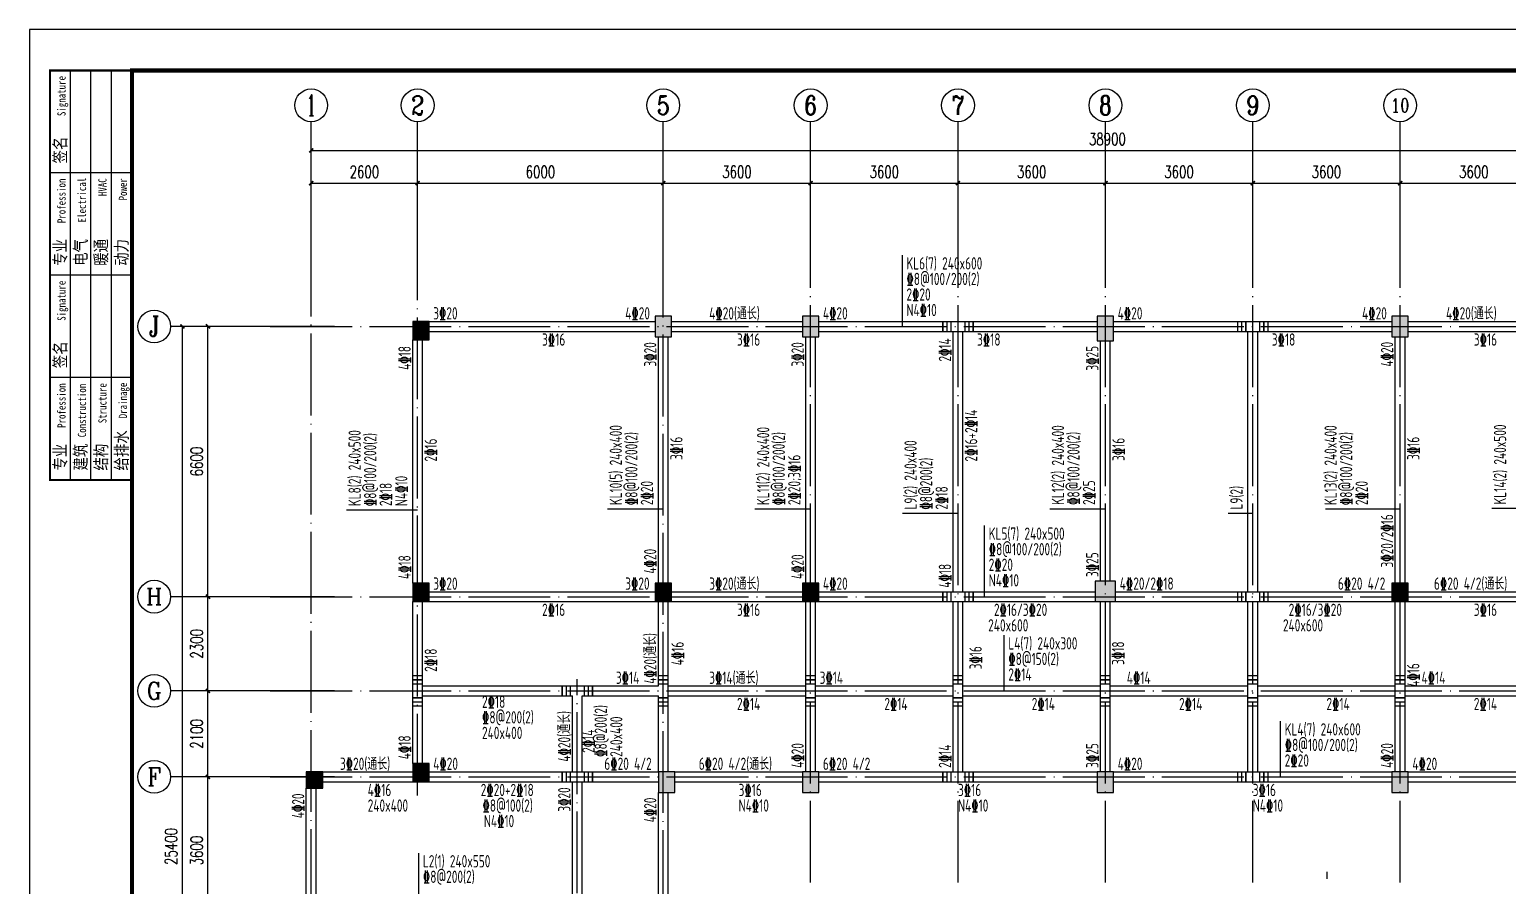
# Model space of a CAD drawing. Extents: x 1051052 to 1482120, y -981644 to -673261.
# Drawn here: x 1096817 to 1132918, y -960545 to -939644 of the extents above; entities that cross this region are included whole.
import ezdxf
from ezdxf.enums import TextEntityAlignment as Align

# ---------------------------------------------------------------- set-up
doc = ezdxf.new("R2010")
doc.units = 0
doc.header["$LTSCALE"] = 1000
doc.header["$MEASUREMENT"] = 0
doc.linetypes.add('2', pattern=[5.4, 3, -1, 0.4, -1])
doc.linetypes.add('DOTE', pattern=[2.42, 2, -0.2, 0.02, -0.2])
for name, color, linetype in [('AXIS', 3, 'Continuous'), ('AXIS_TEXT', 7, 'Continuous'), ('DOTE', 1, 'DOTE'), ('TK', 142, 'Continuous'), ('填充', 8, 'Continuous')]:
    doc.layers.add(name, color=color, linetype=linetype)
for name, color, linetype, lineweight in [('BEAM', 4, 'Continuous', 25), ('BEAM-JZ-H', 2, 'Continuous', 25), ('BEAM-JZ-NUM-H', 6, 'Continuous', 25), ('BEAM-JZ-NUM-V', 6, 'Continuous', 25), ('BEAM-JZ-V', 2, 'Continuous', 25), ('BEAM-REINGJ', 1, 'Continuous', 50), ('BEAM-YW-H', 7, 'Continuous', 25), ('BEAM-YW-V', 7, 'Continuous', 25), ('COLU', 2, 'Continuous', 30)]:
    doc.layers.add(name, color=color, linetype=linetype, lineweight=lineweight)
doc.layers.add('COLU-HATCH', color=7, linetype='Continuous', lineweight=25, true_color=0x5b5b5b)
doc.styles.add('_TCH_AXIS', font='COMPLEX', dxfattribs={"bigfont": 'GBCBIG'})
doc.styles.add('_TCH_DIM_T3', font='SIMPLEX', dxfattribs={"width": 0.705882, "bigfont": 'GBCBIG'})
doc.styles.add('COMPLEX', font='COMPLEX')
doc.styles.add('HYZT1', font='', dxfattribs={"width": 0.8})
doc.styles.add('TSSD_Dimension', font='Tssdeng.shx', dxfattribs={"width": 0.7, "bigfont": 'Hztxt.shx'})
doc.styles.get('HYZT1').set_extended_font_data('SimSun')
doc.dimstyles.new('_TCH_ARCH&&100', dxfattribs={"dimtxt": 297.5, "dimasz": 100, "dimexe": 250, "dimexo": 300, "dimgap": 126.25, "dimtad": 1, "dimdec": 0, "dimzin": 0, "dimdsep": 46, "dimtxsty": '_TCH_DIM_T3', "dimblk": 'ARCHTICK', "dimcen": 0.09, "dimclrt": 7, "dimazin": 2, "dimtfac": 1, "dimtdec": 0, "dimtix": 1, "dimtmove": 2, "dimatfit": 3, "dimfxl": 0, "dimtolj": 1, "dimtzin": 0, "dimarcsym": 0})

# ---------------------------------------------------------------- blocks, each defined once
blk = doc.blocks.new('_ArchTick')
at = {"color": 0, "linetype": 'ByBlock', "const_width": 0.4}
blk.add_lwpolyline([(-0.5, -0.5), (0.5, 0.5)], dxfattribs=at)
blk = doc.blocks.new('*D135')
at = {"layer": 'AXIS', "color": 0, "lineweight": -2, "transparency": 16777216}
for p, q in [((1102675, -957894), (1100925, -957894)), ((1101175, -961494), (1101175, -957894)), ((1102675, -961494), (1100925, -961494))]:
    blk.add_line(p, q, dxfattribs=at)
at = {"layer": 'Defpoints', "color": 0, "transparency": 16777216}
for p in [(1101175, -957894), (1103675, -957894), (1103675, -961494)]:
    blk.add_point(p, dxfattribs=at)
at = {"layer": 'AXIS', "color": 0, "lineweight": -2, "transparency": 16777216, "xscale": 100, "yscale": 100, "zscale": 100}
for p, rotation in [((1101175, -957894), 90), ((1101175, -961494), 270)]:
    blk.add_blockref('_ArchTick', p, dxfattribs=dict(at, rotation=rotation))
at = {"layer": 'AXIS', "color": 7, "transparency": 16777216, "insert": (1100900, -959694), "char_height": 297.5, "attachment_point": 5, "rotation": 90, "style": '_TCH_DIM_T3'}
blk.add_mtext('\\A1;3600', dxfattribs=at)
blk = doc.blocks.new('*D136')
at = {"layer": 'AXIS', "color": 0, "lineweight": -2, "transparency": 16777216}
for p, q in [((1102675, -955794), (1100925, -955794)), ((1101175, -957894), (1101175, -955794)), ((1102675, -957894), (1100925, -957894))]:
    blk.add_line(p, q, dxfattribs=at)
at = {"layer": 'Defpoints', "color": 0, "transparency": 16777216}
for p in [(1101175, -955794), (1103675, -955794), (1103675, -957894)]:
    blk.add_point(p, dxfattribs=at)
at = {"layer": 'AXIS', "color": 0, "lineweight": -2, "transparency": 16777216, "xscale": 100, "yscale": 100, "zscale": 100}
for p, rotation in [((1101175, -955794), 90), ((1101175, -957894), 270)]:
    blk.add_blockref('_ArchTick', p, dxfattribs=dict(at, rotation=rotation))
at = {"layer": 'AXIS', "color": 7, "transparency": 16777216, "insert": (1100900, -956844), "char_height": 297.5, "attachment_point": 5, "rotation": 90, "style": '_TCH_DIM_T3'}
blk.add_mtext('\\A1;2100', dxfattribs=at)
blk = doc.blocks.new('*D137')
at = {"layer": 'AXIS', "color": 0, "lineweight": -2, "transparency": 16777216}
for p, q in [((1102675, -953494), (1100925, -953494)), ((1101175, -955794), (1101175, -953494)), ((1102675, -955794), (1100925, -955794))]:
    blk.add_line(p, q, dxfattribs=at)
at = {"layer": 'Defpoints', "color": 0, "transparency": 16777216}
for p in [(1101175, -953494), (1103675, -953494), (1103675, -955794)]:
    blk.add_point(p, dxfattribs=at)
at = {"layer": 'AXIS', "color": 0, "lineweight": -2, "transparency": 16777216, "xscale": 100, "yscale": 100, "zscale": 100}
for p, rotation in [((1101175, -953494), 90), ((1101175, -955794), 270)]:
    blk.add_blockref('_ArchTick', p, dxfattribs=dict(at, rotation=rotation))
at = {"layer": 'AXIS', "color": 7, "transparency": 16777216, "insert": (1100900, -954644), "char_height": 297.5, "attachment_point": 5, "rotation": 90, "style": '_TCH_DIM_T3'}
blk.add_mtext('\\A1;2300', dxfattribs=at)
blk = doc.blocks.new('*D138')
at = {"layer": 'AXIS', "color": 0, "lineweight": -2, "transparency": 16777216}
for p, q in [((1102050, -946894), (1100300, -946894)), ((1100550, -972294), (1100550, -946894)), ((1102050, -972294), (1100300, -972294))]:
    blk.add_line(p, q, dxfattribs=at)
at = {"layer": 'Defpoints', "color": 0, "transparency": 16777216}
for p in [(1100550, -946894), (1103697, -946894), (1103697, -972294)]:
    blk.add_point(p, dxfattribs=at)
at = {"layer": 'AXIS', "color": 0, "lineweight": -2, "transparency": 16777216, "xscale": 100, "yscale": 100, "zscale": 100}
for p, rotation in [((1100550, -946894), 90), ((1100550, -972294), 270)]:
    blk.add_blockref('_ArchTick', p, dxfattribs=dict(at, rotation=rotation))
at = {"layer": 'AXIS', "color": 7, "transparency": 16777216, "insert": (1100275, -959594), "char_height": 297.5, "attachment_point": 5, "rotation": 90, "style": '_TCH_DIM_T3'}
blk.add_mtext('\\A1;25400', dxfattribs=at)
blk = doc.blocks.new('*D139')
at = {"layer": 'AXIS', "color": 0, "lineweight": -2, "transparency": 16777216}
for p, q in [((1103697, -944894), (1103697, -943144)), ((1106297, -944894), (1106297, -943144)), ((1103697, -943394), (1106297, -943394))]:
    blk.add_line(p, q, dxfattribs=at)
at = {"layer": 'Defpoints', "color": 0, "transparency": 16777216}
for p in [(1106297, -943394), (1103697, -945894), (1106297, -945894)]:
    blk.add_point(p, dxfattribs=at)
at = {"layer": 'AXIS', "color": 0, "lineweight": -2, "transparency": 16777216, "xscale": 100, "yscale": 100, "zscale": 100, "rotation": 180}
blk.add_blockref('_ArchTick', (1103697, -943394), dxfattribs=at)
at = {"layer": 'AXIS', "color": 0, "lineweight": -2, "transparency": 16777216, "xscale": 100, "yscale": 100, "zscale": 100}
blk.add_blockref('_ArchTick', (1106297, -943394), dxfattribs=at)
at = {"layer": 'AXIS', "color": 7, "transparency": 16777216, "insert": (1104997, -943119), "char_height": 297.5, "attachment_point": 5, "style": '_TCH_DIM_T3'}
blk.add_mtext('\\A1;2600', dxfattribs=at)
blk = doc.blocks.new('*D140')
at = {"layer": 'AXIS', "color": 0, "lineweight": -2, "transparency": 16777216}
for p, q in [((1106297, -944894), (1106297, -943144)), ((1112297, -944894), (1112297, -943144)), ((1106297, -943394), (1112297, -943394))]:
    blk.add_line(p, q, dxfattribs=at)
at = {"layer": 'Defpoints', "color": 0, "transparency": 16777216}
for p in [(1112297, -943394), (1106297, -945894), (1112297, -945894)]:
    blk.add_point(p, dxfattribs=at)
at = {"layer": 'AXIS', "color": 0, "lineweight": -2, "transparency": 16777216, "xscale": 100, "yscale": 100, "zscale": 100, "rotation": 180}
blk.add_blockref('_ArchTick', (1106297, -943394), dxfattribs=at)
at = {"layer": 'AXIS', "color": 0, "lineweight": -2, "transparency": 16777216, "xscale": 100, "yscale": 100, "zscale": 100}
blk.add_blockref('_ArchTick', (1112297, -943394), dxfattribs=at)
at = {"layer": 'AXIS', "color": 7, "transparency": 16777216, "insert": (1109297, -943119), "char_height": 297.5, "attachment_point": 5, "style": '_TCH_DIM_T3'}
blk.add_mtext('\\A1;6000', dxfattribs=at)
blk = doc.blocks.new('*D141')
at = {"layer": 'AXIS', "color": 0, "lineweight": -2, "transparency": 16777216}
for p, q in [((1112297, -944894), (1112297, -943144)), ((1115897, -944894), (1115897, -943144)), ((1112297, -943394), (1115897, -943394))]:
    blk.add_line(p, q, dxfattribs=at)
at = {"layer": 'Defpoints', "color": 0, "transparency": 16777216}
for p in [(1115897, -943394), (1112297, -945894), (1115897, -945894)]:
    blk.add_point(p, dxfattribs=at)
at = {"layer": 'AXIS', "color": 0, "lineweight": -2, "transparency": 16777216, "xscale": 100, "yscale": 100, "zscale": 100, "rotation": 180}
blk.add_blockref('_ArchTick', (1112297, -943394), dxfattribs=at)
at = {"layer": 'AXIS', "color": 0, "lineweight": -2, "transparency": 16777216, "xscale": 100, "yscale": 100, "zscale": 100}
blk.add_blockref('_ArchTick', (1115897, -943394), dxfattribs=at)
at = {"layer": 'AXIS', "color": 7, "transparency": 16777216, "insert": (1114097, -943119), "char_height": 297.5, "attachment_point": 5, "style": '_TCH_DIM_T3'}
blk.add_mtext('\\A1;3600', dxfattribs=at)
blk = doc.blocks.new('*D142')
at = {"layer": 'AXIS', "color": 0, "lineweight": -2, "transparency": 16777216}
for p, q in [((1115897, -944894), (1115897, -943144)), ((1119497, -944894), (1119497, -943144)), ((1115897, -943394), (1119497, -943394))]:
    blk.add_line(p, q, dxfattribs=at)
at = {"layer": 'Defpoints', "color": 0, "transparency": 16777216}
for p in [(1119497, -943394), (1115897, -945894), (1119497, -945894)]:
    blk.add_point(p, dxfattribs=at)
at = {"layer": 'AXIS', "color": 0, "lineweight": -2, "transparency": 16777216, "xscale": 100, "yscale": 100, "zscale": 100, "rotation": 180}
blk.add_blockref('_ArchTick', (1115897, -943394), dxfattribs=at)
at = {"layer": 'AXIS', "color": 0, "lineweight": -2, "transparency": 16777216, "xscale": 100, "yscale": 100, "zscale": 100}
blk.add_blockref('_ArchTick', (1119497, -943394), dxfattribs=at)
at = {"layer": 'AXIS', "color": 7, "transparency": 16777216, "insert": (1117697, -943119), "char_height": 297.5, "attachment_point": 5, "style": '_TCH_DIM_T3'}
blk.add_mtext('\\A1;3600', dxfattribs=at)
blk = doc.blocks.new('*D143')
at = {"layer": 'AXIS', "color": 0, "lineweight": -2, "transparency": 16777216}
for p, q in [((1119497, -944894), (1119497, -943144)), ((1123097, -944894), (1123097, -943144)), ((1119497, -943394), (1123097, -943394))]:
    blk.add_line(p, q, dxfattribs=at)
at = {"layer": 'Defpoints', "color": 0, "transparency": 16777216}
for p in [(1123097, -943394), (1119497, -945894), (1123097, -945894)]:
    blk.add_point(p, dxfattribs=at)
at = {"layer": 'AXIS', "color": 0, "lineweight": -2, "transparency": 16777216, "xscale": 100, "yscale": 100, "zscale": 100, "rotation": 180}
blk.add_blockref('_ArchTick', (1119497, -943394), dxfattribs=at)
at = {"layer": 'AXIS', "color": 0, "lineweight": -2, "transparency": 16777216, "xscale": 100, "yscale": 100, "zscale": 100}
blk.add_blockref('_ArchTick', (1123097, -943394), dxfattribs=at)
at = {"layer": 'AXIS', "color": 7, "transparency": 16777216, "insert": (1121297, -943119), "char_height": 297.5, "attachment_point": 5, "style": '_TCH_DIM_T3'}
blk.add_mtext('\\A1;3600', dxfattribs=at)
blk = doc.blocks.new('*D144')
at = {"layer": 'AXIS', "color": 0, "lineweight": -2, "transparency": 16777216}
for p, q in [((1123097, -944894), (1123097, -943144)), ((1126697, -944894), (1126697, -943144)), ((1123097, -943394), (1126697, -943394))]:
    blk.add_line(p, q, dxfattribs=at)
at = {"layer": 'Defpoints', "color": 0, "transparency": 16777216}
for p in [(1126697, -943394), (1123097, -945894), (1126697, -945894)]:
    blk.add_point(p, dxfattribs=at)
at = {"layer": 'AXIS', "color": 0, "lineweight": -2, "transparency": 16777216, "xscale": 100, "yscale": 100, "zscale": 100, "rotation": 180}
blk.add_blockref('_ArchTick', (1123097, -943394), dxfattribs=at)
at = {"layer": 'AXIS', "color": 0, "lineweight": -2, "transparency": 16777216, "xscale": 100, "yscale": 100, "zscale": 100}
blk.add_blockref('_ArchTick', (1126697, -943394), dxfattribs=at)
at = {"layer": 'AXIS', "color": 7, "transparency": 16777216, "insert": (1124897, -943119), "char_height": 297.5, "attachment_point": 5, "style": '_TCH_DIM_T3'}
blk.add_mtext('\\A1;3600', dxfattribs=at)
blk = doc.blocks.new('*D145')
at = {"layer": 'AXIS', "color": 0, "lineweight": -2, "transparency": 16777216}
for p, q in [((1126697, -944894), (1126697, -943144)), ((1130297, -944894), (1130297, -943144)), ((1126697, -943394), (1130297, -943394))]:
    blk.add_line(p, q, dxfattribs=at)
at = {"layer": 'Defpoints', "color": 0, "transparency": 16777216}
for p in [(1130297, -943394), (1126697, -945894), (1130297, -945894)]:
    blk.add_point(p, dxfattribs=at)
at = {"layer": 'AXIS', "color": 0, "lineweight": -2, "transparency": 16777216, "xscale": 100, "yscale": 100, "zscale": 100, "rotation": 180}
blk.add_blockref('_ArchTick', (1126697, -943394), dxfattribs=at)
at = {"layer": 'AXIS', "color": 0, "lineweight": -2, "transparency": 16777216, "xscale": 100, "yscale": 100, "zscale": 100}
blk.add_blockref('_ArchTick', (1130297, -943394), dxfattribs=at)
at = {"layer": 'AXIS', "color": 7, "transparency": 16777216, "insert": (1128497, -943119), "char_height": 297.5, "attachment_point": 5, "style": '_TCH_DIM_T3'}
blk.add_mtext('\\A1;3600', dxfattribs=at)
blk = doc.blocks.new('*D146')
at = {"layer": 'AXIS', "color": 0, "lineweight": -2, "transparency": 16777216}
for p, q in [((1130297, -944894), (1130297, -943144)), ((1133897, -944894), (1133897, -943144)), ((1130297, -943394), (1133897, -943394))]:
    blk.add_line(p, q, dxfattribs=at)
at = {"layer": 'Defpoints', "color": 0, "transparency": 16777216}
for p in [(1133897, -943394), (1130297, -945894), (1133897, -945894)]:
    blk.add_point(p, dxfattribs=at)
at = {"layer": 'AXIS', "color": 0, "lineweight": -2, "transparency": 16777216, "xscale": 100, "yscale": 100, "zscale": 100, "rotation": 180}
blk.add_blockref('_ArchTick', (1130297, -943394), dxfattribs=at)
at = {"layer": 'AXIS', "color": 0, "lineweight": -2, "transparency": 16777216, "xscale": 100, "yscale": 100, "zscale": 100}
blk.add_blockref('_ArchTick', (1133897, -943394), dxfattribs=at)
at = {"layer": 'AXIS', "color": 7, "transparency": 16777216, "insert": (1132097, -943119), "char_height": 297.5, "attachment_point": 5, "style": '_TCH_DIM_T3'}
blk.add_mtext('\\A1;3600', dxfattribs=at)
blk = doc.blocks.new('*D149')
at = {"layer": 'AXIS', "color": 0, "lineweight": -2, "transparency": 16777216}
for p, q in [((1103697, -944094), (1103697, -942344)), ((1103697, -942594), (1142597, -942594)), ((1142597, -944094), (1142597, -942344))]:
    blk.add_line(p, q, dxfattribs=at)
at = {"layer": 'Defpoints', "color": 0, "transparency": 16777216}
for p in [(1142597, -942594), (1103697, -945894), (1142597, -945894)]:
    blk.add_point(p, dxfattribs=at)
at = {"layer": 'AXIS', "color": 0, "lineweight": -2, "transparency": 16777216, "xscale": 100, "yscale": 100, "zscale": 100, "rotation": 180}
blk.add_blockref('_ArchTick', (1103697, -942594), dxfattribs=at)
at = {"layer": 'AXIS', "color": 0, "lineweight": -2, "transparency": 16777216, "xscale": 100, "yscale": 100, "zscale": 100}
blk.add_blockref('_ArchTick', (1142597, -942594), dxfattribs=at)
at = {"layer": 'AXIS', "color": 7, "transparency": 16777216, "insert": (1123147, -942319), "char_height": 297.5, "attachment_point": 5, "style": '_TCH_DIM_T3'}
blk.add_mtext('\\A1;38900', dxfattribs=at)
blk = doc.blocks.new('_AXISO')
blk.add_circle((0, 0), 0.5)
at = {"layer": 'AXIS_TEXT', "style": 'COMPLEX', "width": 1.041667}
blk.add_attdef('A', text='', height=0.56, dxfattribs=at).set_placement((-0.25, -0.28), (0.25, -0.28), align=Align.FIT)
blk = doc.blocks.new('*D160')
at = {"layer": 'AXIS', "color": 0, "lineweight": -2, "transparency": 16777216}
for p, q in [((1102231, -946894), (1100925, -946894)), ((1101175, -953494), (1101175, -946894)), ((1102675, -953494), (1100925, -953494))]:
    blk.add_line(p, q, dxfattribs=at)
at = {"layer": 'Defpoints', "color": 0, "transparency": 16777216}
for p in [(1101175, -946894), (1102531, -946894), (1103675, -953494)]:
    blk.add_point(p, dxfattribs=at)
at = {"layer": 'AXIS', "color": 0, "lineweight": -2, "transparency": 16777216, "xscale": 100, "yscale": 100, "zscale": 100}
for p, rotation in [((1101175, -946894), 90), ((1101175, -953494), 270)]:
    blk.add_blockref('_ArchTick', p, dxfattribs=dict(at, rotation=rotation))
at = {"layer": 'AXIS', "color": 7, "transparency": 16777216, "insert": (1100900, -950194), "char_height": 297.5, "attachment_point": 5, "rotation": 90, "style": '_TCH_DIM_T3'}
blk.add_mtext('\\A1;6600', dxfattribs=at)
blk = doc.blocks.new('A$C71AA4010')
at = {"layer": 'TK'}
for p, q in [((500, -11000), (500, -1000)), ((2500, -1000), (500, -1000)), ((1000, -11000), (1000, -1000)), ((1500, -11000), (1500, -1000)), ((2000, -11000), (2000, -1000)), ((2500, -3500), (500, -3500)), ((2500, -3500), (500, -3500)), ((2500, -6000), (500, -6000)), ((2500, -8500), (500, -8500)), ((2500, -11000), (500, -11000))]:
    blk.add_line(p, q, dxfattribs=at)
at = {"layer": 'TK', "const_width": 50}
blk.add_lwpolyline([(500, -1000), (2500, -1000), (2500, -11000), (500, -11000)], close=True, dxfattribs=at)
blk.add_lwpolyline([(2500, -4000), (2500, -11000)], dxfattribs=at)
at = {"layer": 'TK', "style": 'HYZT1', "width": 0.8}
for s, height, p in [('Signature', 200, (880, -2113)), ('签名', 300, (895, -3270)), ('Profession', 200, (880, -4728)), ('Electrical', 200, (1380, -4708)), ('HVAC', 200, (1880, -4067)), ('Power', 200, (2380, -4173)), ('专业', 300, (895, -5770)), ('电气', 300, (1395, -5770)), ('暖通', 300, (1895, -5770)), ('动力', 300, (2395, -5770)), ('Signature', 200, (880, -7113)), ('签名', 300, (895, -8270)), ('Profession', 200, (880, -9728)), ('Construction', 200, (1380, -9956)), ('Structure', 200, (1880, -9614)), ('Drainage', 200, (2380, -9494)), ('给排水', 300, (2395, -10770)), ('专业', 300, (895, -10770)), ('建筑', 300, (1395, -10770)), ('结构', 300, (1895, -10770))]:
    blk.add_text(s, height=height, rotation=90, dxfattribs=at).set_placement(p)
blk = doc.blocks.new('A2K')
at = {"layer": 'TK'}
blk.add_lwpolyline([(0, 0), (59400, 0), (59400, 42000), (0, 42000)], close=True, dxfattribs=at)
at = {"layer": 'TK', "const_width": 100}
blk.add_lwpolyline([(2500, 1000), (58400, 1000), (58400, 41000), (2500, 41000)], close=True, dxfattribs=at)
blk.add_blockref('A$C71AA4010', (0, 42000))

msp = doc.modelspace()

# ---------------------------------------------------------------- hatches: boundary and pattern name
at = {"layer": 'COLU-HATCH', "transparency": 33554687}
for points in [[(1106577.376, -947223.811), (1106577.376, -946773.811), (1106177.376, -946773.811), (1106177.376, -947223.811)], [(1112497.376, -947143.811), (1112497.376, -946643.811), (1112097.376, -946643.811), (1112097.376, -947143.811)], [(1116097.376, -947143.811), (1116097.376, -946643.811), (1115697.376, -946643.811), (1115697.376, -947143.811)], [(1123297.376, -947243.811), (1123297.376, -946643.811), (1122897.376, -946643.811), (1122897.376, -947243.811)], [(1130497.376, -947143.811), (1130497.376, -946643.811), (1130097.376, -946643.811), (1130097.376, -947143.811)], [(1106577.376, -953613.811), (1106577.376, -953163.811), (1106177.376, -953163.811), (1106177.376, -953613.811)], [(1112497.376, -953613.811), (1112497.376, -953163.811), (1112097.376, -953163.811), (1112097.376, -953613.811)], [(1116097.376, -953613.811), (1116097.376, -953163.811), (1115697.376, -953163.811), (1115697.376, -953613.811)], [(1123347.376, -953613.811), (1123347.376, -953113.811), (1122847.376, -953113.811), (1122847.376, -953613.811)], [(1130497.376, -953613.811), (1130497.376, -953163.811), (1130097.376, -953163.811), (1130097.376, -953613.811)], [(1103977.376, -958173.811), (1103977.376, -957773.811), (1103577.376, -957773.811), (1103577.376, -958173.811)], [(1106577.376, -958013.811), (1106577.376, -957563.811), (1106177.376, -957563.811), (1106177.376, -958013.811)], [(1112577.376, -958273.811), (1112577.376, -957773.811), (1112177.376, -957773.811), (1112177.376, -958273.811)], [(1116097.376, -958273.811), (1116097.376, -957773.811), (1115697.376, -957773.811), (1115697.376, -958273.811)], [(1123297.376, -958273.811), (1123297.376, -957773.811), (1122897.376, -957773.811), (1122897.376, -958273.811)], [(1130497.376, -958273.811), (1130497.376, -957773.811), (1130097.376, -957773.811), (1130097.376, -958273.811)]]:
    msp.add_hatch(color=256, dxfattribs=at).paths.add_polyline_path(points, flags=0)

# ---------------------------------------------------------------- linework, layer by layer
at = {"layer": 'AXIS'}
for p, q in [((1103697.376, -945893.811), (1103697.376, -941893.811)), ((1106297.376, -945893.811), (1106297.376, -941893.811)), ((1112297.376, -945893.811), (1112297.376, -941893.811)), ((1115897.376, -945893.811), (1115897.376, -941893.811)), ((1119497.376, -945893.811), (1119497.376, -941893.811)), ((1123097.376, -945893.811), (1123097.376, -941893.811)), ((1126697.376, -945893.811), (1126697.376, -941893.811)), ((1130297.376, -945893.811), (1130297.376, -941893.811)), ((1104262.822, -946893.811), (1100262.822, -946893.811)), ((1104262.822, -953493.811), (1100262.822, -953493.811)), ((1104262.822, -955793.811), (1100262.822, -955793.811)), ((1104262.822, -957893.811), (1100262.822, -957893.811))]:
    msp.add_line(p, q, dxfattribs=at)
at = {"layer": 'BEAM'}
for p, q in [((1106577.376, -946773.811), (1112097.376, -946773.811)), ((1112497.376, -946773.811), (1115697.376, -946773.811)), ((1116097.376, -946773.811), (1122897.376, -946773.811)), ((1123297.376, -946773.811), (1130097.376, -946773.811)), ((1130497.376, -946773.811), (1133697.376, -946773.811)), ((1106177.376, -953163.811), (1106177.376, -947223.811)), ((1106417.376, -953163.811), (1106417.376, -947223.811)), ((1106577.376, -947013.811), (1112097.376, -947013.811)), ((1112177.376, -953163.811), (1112177.376, -947143.811)), ((1112417.376, -953163.811), (1112417.376, -947143.811)), ((1112497.376, -947013.811), (1115697.376, -947013.811)), ((1115777.376, -953163.811), (1115777.376, -947143.811)), ((1116017.376, -953163.811), (1116017.376, -947143.811)), ((1116097.376, -947013.811), (1122897.376, -947013.811)), ((1119377.376, -953373.811), (1119377.376, -947013.811)), ((1119617.376, -953373.811), (1119617.376, -947013.811)), ((1122977.376, -953113.811), (1122977.376, -947243.811)), ((1123217.376, -953113.811), (1123217.376, -947243.811)), ((1123297.376, -947013.811), (1130097.376, -947013.811)), ((1126577.376, -953373.811), (1126577.376, -947013.811)), ((1126817.376, -953373.811), (1126817.376, -947013.811)), ((1130177.376, -953163.811), (1130177.376, -947143.811)), ((1130417.376, -953163.811), (1130417.376, -947143.811)), ((1130497.376, -947013.811), (1133697.376, -947013.811)), ((1106577.376, -953373.811), (1112097.376, -953373.811)), ((1112497.376, -953373.811), (1115697.376, -953373.811)), ((1116097.376, -953373.811), (1122847.376, -953373.811)), ((1123347.376, -953373.811), (1130097.376, -953373.811)), ((1130497.376, -953373.811), (1133697.376, -953373.811)), ((1106177.376, -957563.811), (1106177.376, -953613.811)), ((1106417.376, -957563.811), (1106417.376, -953613.811)), ((1106577.376, -953613.811), (1112097.376, -953613.811)), ((1112177.376, -955673.811), (1112177.376, -953613.811)), ((1112417.376, -955793.811), (1112417.376, -953613.811)), ((1112497.376, -953613.811), (1115697.376, -953613.811)), ((1115777.376, -957773.811), (1115777.376, -953613.811)), ((1116017.376, -957773.811), (1116017.376, -953613.811)), ((1116097.376, -953613.811), (1122847.376, -953613.811)), ((1119377.376, -957773.811), (1119377.376, -953613.811)), ((1119617.376, -957773.811), (1119617.376, -953613.811)), ((1122977.376, -957773.811), (1122977.376, -953613.811)), ((1123217.376, -957773.811), (1123217.376, -953613.811)), ((1123347.376, -953613.811), (1130097.376, -953613.811)), ((1126577.376, -957773.811), (1126577.376, -953613.811)), ((1126817.376, -957773.811), (1126817.376, -953613.811)), ((1130177.376, -957773.811), (1130177.376, -953613.811)), ((1130417.376, -957773.811), (1130417.376, -953613.811)), ((1130497.376, -953613.811), (1133697.376, -953613.811)), ((1106417.376, -955673.811), (1110197.376, -955673.811)), ((1106417.376, -955913.811), (1110077.376, -955913.811)), ((1110077.376, -957773.811), (1110077.376, -955913.811)), ((1110197.376, -955673.811), (1112177.376, -955673.811)), ((1110317.376, -955913.811), (1112177.376, -955913.811)), ((1110317.376, -957773.811), (1110317.376, -955913.811)), ((1112177.376, -957773.811), (1112177.376, -955913.811)), ((1112417.376, -955673.811), (1115777.376, -955673.811)), ((1112417.376, -957773.811), (1112417.376, -955673.811)), ((1112417.376, -955913.811), (1115777.376, -955913.811)), ((1116017.376, -955673.811), (1119377.376, -955673.811)), ((1116017.376, -955913.811), (1119377.376, -955913.811)), ((1119617.376, -955673.811), (1122977.376, -955673.811)), ((1119617.376, -955913.811), (1122977.376, -955913.811)), ((1123217.376, -955673.811), (1126577.376, -955673.811)), ((1123217.376, -955913.811), (1126577.376, -955913.811)), ((1126817.376, -955673.811), (1130177.376, -955673.811)), ((1126817.376, -955913.811), (1130177.376, -955913.811)), ((1130417.376, -955673.811), (1133777.376, -955673.811)), ((1130417.376, -955913.811), (1133777.376, -955913.811)), ((1103977.376, -957773.811), (1106177.376, -957773.811)), ((1106577.376, -957773.811), (1112177.376, -957773.811)), ((1112577.376, -957773.811), (1115697.376, -957773.811)), ((1116097.376, -957773.811), (1122897.376, -957773.811)), ((1123297.376, -957773.811), (1130097.376, -957773.811)), ((1130497.376, -957773.811), (1137377.376, -957773.811)), ((1103977.376, -958013.811), (1106177.376, -958013.811)), ((1106577.376, -958013.811), (1112177.376, -958013.811)), ((1110077.376, -961373.811), (1110077.376, -958013.811)), ((1110317.376, -961373.811), (1110317.376, -958013.811)), ((1112577.376, -958013.811), (1115697.376, -958013.811)), ((1116097.376, -958013.811), (1122897.376, -958013.811)), ((1123297.376, -958013.811), (1130097.376, -958013.811)), ((1130497.376, -958013.811), (1137377.376, -958013.811)), ((1103577.376, -964813.811), (1103577.376, -958173.811)), ((1103817.376, -964813.811), (1103817.376, -958173.811)), ((1112177.376, -964973.811), (1112177.376, -958273.811)), ((1112417.376, -964973.811), (1112417.376, -958273.811))]:
    msp.add_line(p, q, dxfattribs=at)
at = {"layer": 'BEAM-JZ-H'}
for p, q in [((1118137.376, -946893.811), (1118137.376, -945153.811)), ((1120147.376, -953493.811), (1120147.376, -951753.811)), ((1120625.376, -955793.811), (1120625.376, -954433.811)), ((1127377.376, -957893.811), (1127377.376, -956533.811)), ((1106325.376, -961493.811), (1106325.376, -959753.811))]:
    msp.add_line(p, q, dxfattribs=at)
at = {"layer": 'BEAM-JZ-V'}
for p, q in [((1106297.376, -951381.811), (1104557.376, -951381.811)), ((1112297.376, -951357.811), (1110937.376, -951357.811)), ((1115897.376, -951357.811), (1114537.376, -951357.811)), ((1119497.376, -951465.811), (1118137.376, -951465.811)), ((1123097.376, -951352.811), (1121737.376, -951352.811)), ((1126697.376, -951465.811), (1126097.376, -951465.811)), ((1130297.376, -951357.811), (1128473.453, -951357.811)), ((1133897.376, -951342.811), (1132537.376, -951342.811))]:
    msp.add_line(p, q, dxfattribs=at)
at = {"layer": 'BEAM-REINGJ', "const_width": 35}
for points in [[(1119127.376, -946773.811), (1119127.376, -947013.811)], [(1119227.376, -946773.811), (1119227.376, -947013.811)], [(1119327.376, -946773.811), (1119327.376, -947013.811)], [(1119667.376, -946773.811), (1119667.376, -947013.811)], [(1119767.376, -946773.811), (1119767.376, -947013.811)], [(1119867.376, -946773.811), (1119867.376, -947013.811)], [(1126327.376, -946773.811), (1126327.376, -947013.811)], [(1126427.376, -946773.811), (1126427.376, -947013.811)], [(1126527.376, -946773.811), (1126527.376, -947013.811)], [(1126867.376, -946773.811), (1126867.376, -947013.811)], [(1126967.376, -946773.811), (1126967.376, -947013.811)], [(1127067.376, -946773.811), (1127067.376, -947013.811)], [(1119127.376, -953373.811), (1119127.376, -953613.811)], [(1119227.376, -953373.811), (1119227.376, -953613.811)], [(1119327.376, -953373.811), (1119327.376, -953613.811)], [(1119667.376, -953373.811), (1119667.376, -953613.811)], [(1119767.376, -953373.811), (1119767.376, -953613.811)], [(1119867.376, -953373.811), (1119867.376, -953613.811)], [(1126327.376, -953373.811), (1126327.376, -953613.811)], [(1126427.376, -953373.811), (1126427.376, -953613.811)], [(1126527.376, -953373.811), (1126527.376, -953613.811)], [(1126867.376, -953373.811), (1126867.376, -953613.811)], [(1126967.376, -953373.811), (1126967.376, -953613.811)], [(1127067.376, -953373.811), (1127067.376, -953613.811)], [(1106177.376, -955423.811), (1106417.376, -955423.811)], [(1106177.376, -955523.811), (1106417.376, -955523.811)], [(1106177.376, -955623.811), (1106417.376, -955623.811)], [(1112177.376, -955423.811), (1112417.376, -955423.811)], [(1112177.376, -955523.811), (1112417.376, -955523.811)], [(1112177.376, -955623.811), (1112417.376, -955623.811)], [(1115777.376, -955423.811), (1116017.376, -955423.811)], [(1115777.376, -955523.811), (1116017.376, -955523.811)], [(1115777.376, -955623.811), (1116017.376, -955623.811)], [(1119377.376, -955423.811), (1119617.376, -955423.811)], [(1119377.376, -955523.811), (1119617.376, -955523.811)], [(1119377.376, -955623.811), (1119617.376, -955623.811)], [(1122977.376, -955423.811), (1123217.376, -955423.811)], [(1122977.376, -955523.811), (1123217.376, -955523.811)], [(1122977.376, -955623.811), (1123217.376, -955623.811)], [(1126577.376, -955423.811), (1126817.376, -955423.811)], [(1126577.376, -955523.811), (1126817.376, -955523.811)], [(1126577.376, -955623.811), (1126817.376, -955623.811)], [(1130177.376, -955423.811), (1130417.376, -955423.811)], [(1130177.376, -955523.811), (1130417.376, -955523.811)], [(1130177.376, -955623.811), (1130417.376, -955623.811)], [(1106177.376, -955963.811), (1106417.376, -955963.811)], [(1109827.376, -955673.811), (1109827.376, -955913.811)], [(1109927.376, -955673.811), (1109927.376, -955913.811)], [(1110027.376, -955673.811), (1110027.376, -955913.811)], [(1110367.376, -955673.811), (1110367.376, -955913.811)], [(1110467.376, -955673.811), (1110467.376, -955913.811)], [(1110567.376, -955673.811), (1110567.376, -955913.811)], [(1112177.376, -955963.811), (1112417.376, -955963.811)], [(1115777.376, -955963.811), (1116017.376, -955963.811)], [(1119377.376, -955963.811), (1119617.376, -955963.811)], [(1122977.376, -955963.811), (1123217.376, -955963.811)], [(1126577.376, -955963.811), (1126817.376, -955963.811)], [(1130177.376, -955963.811), (1130417.376, -955963.811)], [(1106177.376, -956063.811), (1106417.376, -956063.811)], [(1106177.376, -956163.811), (1106417.376, -956163.811)], [(1112177.376, -956063.811), (1112417.376, -956063.811)], [(1112177.376, -956163.811), (1112417.376, -956163.811)], [(1115777.376, -956063.811), (1116017.376, -956063.811)], [(1115777.376, -956163.811), (1116017.376, -956163.811)], [(1119377.376, -956063.811), (1119617.376, -956063.811)], [(1119377.376, -956163.811), (1119617.376, -956163.811)], [(1122977.376, -956063.811), (1123217.376, -956063.811)], [(1122977.376, -956163.811), (1123217.376, -956163.811)], [(1126577.376, -956063.811), (1126817.376, -956063.811)], [(1126577.376, -956163.811), (1126817.376, -956163.811)], [(1130177.376, -956063.811), (1130417.376, -956063.811)], [(1130177.376, -956163.811), (1130417.376, -956163.811)], [(1109827.376, -957773.811), (1109827.376, -958013.811)], [(1109927.376, -957773.811), (1109927.376, -958013.811)], [(1110027.376, -957773.811), (1110027.376, -958013.811)], [(1110367.376, -957773.811), (1110367.376, -958013.811)], [(1110467.376, -957773.811), (1110467.376, -958013.811)], [(1110567.376, -957773.811), (1110567.376, -958013.811)], [(1119127.376, -957773.811), (1119127.376, -958013.811)], [(1119227.376, -957773.811), (1119227.376, -958013.811)], [(1119327.376, -957773.811), (1119327.376, -958013.811)], [(1119667.376, -957773.811), (1119667.376, -958013.811)], [(1119767.376, -957773.811), (1119767.376, -958013.811)], [(1119867.376, -957773.811), (1119867.376, -958013.811)], [(1126327.376, -957773.811), (1126327.376, -958013.811)], [(1126427.376, -957773.811), (1126427.376, -958013.811)], [(1126527.376, -957773.811), (1126527.376, -958013.811)], [(1126867.376, -957773.811), (1126867.376, -958013.811)], [(1126967.376, -957773.811), (1126967.376, -958013.811)], [(1127067.376, -957773.811), (1127067.376, -958013.811)]]:
    msp.add_lwpolyline(points, dxfattribs=at)
at = {"layer": 'COLU'}
for points in [[(1106577.376, -947223.811), (1106577.376, -946773.811), (1106177.376, -946773.811), (1106177.376, -947223.811)], [(1112497.376, -947143.811), (1112497.376, -946643.811), (1112097.376, -946643.811), (1112097.376, -947143.811)], [(1116097.376, -947143.811), (1116097.376, -946643.811), (1115697.376, -946643.811), (1115697.376, -947143.811)], [(1123297.376, -947243.811), (1123297.376, -946643.811), (1122897.376, -946643.811), (1122897.376, -947243.811)], [(1130497.376, -947143.811), (1130497.376, -946643.811), (1130097.376, -946643.811), (1130097.376, -947143.811)], [(1106577.376, -953613.811), (1106577.376, -953163.811), (1106177.376, -953163.811), (1106177.376, -953613.811)], [(1112497.376, -953613.811), (1112497.376, -953163.811), (1112097.376, -953163.811), (1112097.376, -953613.811)], [(1116097.376, -953613.811), (1116097.376, -953163.811), (1115697.376, -953163.811), (1115697.376, -953613.811)], [(1123347.376, -953613.811), (1123347.376, -953113.811), (1122847.376, -953113.811), (1122847.376, -953613.811)], [(1130497.376, -953613.811), (1130497.376, -953163.811), (1130097.376, -953163.811), (1130097.376, -953613.811)], [(1103977.376, -958173.811), (1103977.376, -957773.811), (1103577.376, -957773.811), (1103577.376, -958173.811)], [(1106577.376, -958013.811), (1106577.376, -957563.811), (1106177.376, -957563.811), (1106177.376, -958013.811)], [(1112577.376, -958273.811), (1112577.376, -957773.811), (1112177.376, -957773.811), (1112177.376, -958273.811)], [(1116097.376, -958273.811), (1116097.376, -957773.811), (1115697.376, -957773.811), (1115697.376, -958273.811)], [(1123297.376, -958273.811), (1123297.376, -957773.811), (1122897.376, -957773.811), (1122897.376, -958273.811)], [(1130497.376, -958273.811), (1130497.376, -957773.811), (1130097.376, -957773.811), (1130097.376, -958273.811)]]:
    msp.add_lwpolyline(points, close=True, dxfattribs=at)
at = {"layer": 'DOTE'}
for p, q in [((1103697.376, -973269.811), (1103697.376, -945869.811)), ((1106297.376, -958352.323), (1106297.376, -945893.811)), ((1112297.376, -973293.811), (1112297.376, -945893.811)), ((1115897.376, -960475.165), (1115897.376, -945893.811)), ((1119497.376, -960475.165), (1119497.376, -945893.811)), ((1123097.376, -960475.165), (1123097.376, -945893.811)), ((1126697.376, -960475.165), (1126697.376, -945893.811)), ((1130297.376, -960475.165), (1130297.376, -945893.811)), ((1102697.376, -946893.811), (1143597.376, -946893.811)), ((1102697.376, -953493.811), (1143597.376, -953493.811)), ((1110197.376, -965576.473), (1110197.376, -955508.817)), ((1102697.376, -955793.811), (1134122.504, -955793.811)), ((1102697.376, -957893.811), (1143597.376, -957893.811))]:
    msp.add_line(p, q, dxfattribs=at)
at = {"layer": 'DOTE', "linetype": '2'}
msp.add_line((1128517.929, -969781.537), (1128517.929, -960214.267), dxfattribs=at)

# ---------------------------------------------------------------- block references
at = {"layer": 'AXIS'}
ref = msp.add_blockref('_AXISO', (1103697.376, -941493.811), dxfattribs=dict(at, xscale=800, yscale=800, zscale=800))
ref.add_attrib('A', '1', dxfattribs={"layer": 'AXIS_TEXT', "height": 514.721, "style": '_TCH_AXIS'}).set_placement((1103587.078, -941751.172), (1103807.673, -941751.172), align=Align.FIT)
ref = msp.add_blockref('_AXISO', (1106297.376, -941493.811), dxfattribs=dict(at, xscale=800, yscale=800, zscale=800))
ref.add_attrib('A', '2', dxfattribs={"layer": 'AXIS_TEXT', "height": 465.948, "style": '_TCH_AXIS'}).set_placement((1106142.059, -941726.785), (1106452.692, -941726.785), align=Align.FIT)
ref = msp.add_blockref('_AXISO', (1112297.376, -941493.811), dxfattribs=dict(at, xscale=800, yscale=800, zscale=800))
ref.add_attrib('A', '5', dxfattribs={"layer": 'AXIS_TEXT', "height": 465.948, "style": '_TCH_AXIS'}).set_placement((1112142.059, -941726.785), (1112452.692, -941726.785), align=Align.FIT)
ref = msp.add_blockref('_AXISO', (1115897.376, -941493.811), dxfattribs=dict(at, xscale=800, yscale=800, zscale=800))
ref.add_attrib('A', '6', dxfattribs={"layer": 'AXIS_TEXT', "height": 465.948, "style": '_TCH_AXIS'}).set_placement((1115742.059, -941726.785), (1116052.692, -941726.785), align=Align.FIT)
ref = msp.add_blockref('_AXISO', (1119497.376, -941493.811), dxfattribs=dict(at, xscale=800, yscale=800, zscale=800))
ref.add_attrib('A', '7', dxfattribs={"layer": 'AXIS_TEXT', "height": 465.948, "style": '_TCH_AXIS'}).set_placement((1119342.059, -941726.785), (1119652.692, -941726.785), align=Align.FIT)
ref = msp.add_blockref('_AXISO', (1123097.376, -941493.811), dxfattribs=dict(at, xscale=800, yscale=800, zscale=800))
ref.add_attrib('A', '8', dxfattribs={"layer": 'AXIS_TEXT', "height": 465.948, "style": '_TCH_AXIS'}).set_placement((1122942.059, -941726.785), (1123252.692, -941726.785), align=Align.FIT)
ref = msp.add_blockref('_AXISO', (1126697.376, -941493.811), dxfattribs=dict(at, xscale=800, yscale=800, zscale=800))
ref.add_attrib('A', '9', dxfattribs={"layer": 'AXIS_TEXT', "height": 465.948, "style": '_TCH_AXIS'}).set_placement((1126542.059, -941726.785), (1126852.692, -941726.785), align=Align.FIT)
ref = msp.add_blockref('_AXISO', (1130297.376, -941493.811), dxfattribs=dict(at, xscale=800, yscale=800, zscale=800))
ref.add_attrib('A', '10', dxfattribs={"layer": 'AXIS_TEXT', "height": 328.4455, "style": '_TCH_AXIS'}).set_placement((1130070.592, -941658.034), (1130524.159, -941658.034), align=Align.FIT)
ref = msp.add_blockref('_AXISO', (1099862.822, -946893.811), dxfattribs=dict(at, xscale=800, yscale=800, zscale=800))
ref.add_attrib('A', 'J', dxfattribs={"layer": 'AXIS_TEXT', "height": 496.066, "style": '_TCH_AXIS'}).set_placement((1099732.9, -947141.844), (1099992.744, -947141.844), align=Align.FIT)
ref = msp.add_blockref('_AXISO', (1099862.822, -953493.811), dxfattribs=dict(at, xscale=800, yscale=800, zscale=800))
ref.add_attrib('A', 'H', dxfattribs={"layer": 'AXIS_TEXT', "height": 405.517, "style": '_TCH_AXIS'}).set_placement((1099669.719, -953696.57), (1100055.925, -953696.57), align=Align.FIT)
ref = msp.add_blockref('_AXISO', (1099862.822, -955793.811), dxfattribs=dict(at, xscale=800, yscale=800, zscale=800))
ref.add_attrib('A', 'G', dxfattribs={"layer": 'AXIS_TEXT', "height": 425.184, "style": '_TCH_AXIS'}).set_placement((1099680.6, -956006.403), (1100045.044, -956006.403), align=Align.FIT)
ref = msp.add_blockref('_AXISO', (1099862.822, -957893.811), dxfattribs=dict(at, xscale=800, yscale=800, zscale=800))
ref.add_attrib('A', 'F', dxfattribs={"layer": 'AXIS_TEXT', "height": 445.442, "style": '_TCH_AXIS'}).set_placement((1099693.13, -958116.532), (1100032.514, -958116.532), align=Align.FIT)
at = {"layer": '填充'}
msp.add_blockref('A2K', (1096816.779, -981643.929), dxfattribs=at)

# ---------------------------------------------------------------- texts
at = {"layer": 'BEAM-JZ-H', "style": 'TSSD_Dimension', "width": 0.7}
for s, p in [('%%1328@100/200(2)', (1118237.376, -945883.811)), ('2%%13220', (1118237.376, -946263.811)), ('N4%%13210', (1118237.376, -946643.811)), ('%%1328@100/200(2)', (1120247.376, -952483.811)), ('2%%13220', (1120247.376, -952863.811)), ('N4%%13210', (1120247.376, -953243.811)), ('%%1328@150(2)', (1120725.376, -955163.811)), ('2%%13214', (1120725.376, -955543.811)), ('%%1328@100/200(2)', (1127477.376, -957263.811)), ('2%%13220', (1127477.376, -957643.811)), ('%%1328@200(2)', (1106425.376, -960483.811))]:
    msp.add_text(s, height=300, dxfattribs=at).set_placement(p)
at = {"layer": 'BEAM-JZ-NUM-H', "style": 'TSSD_Dimension', "width": 0.7}
for s, p in [('KL6(7) 240x600', (1118237.376, -945503.811)), ('KL5(7) 240x500', (1120247.376, -952103.811)), ('L4(7) 240x300', (1120725.376, -954783.811)), ('KL4(7) 240x600', (1127477.376, -956883.811)), ('L2(1) 240x550', (1106425.376, -960103.811))]:
    msp.add_text(s, height=300, dxfattribs=at).set_placement(p)
at = {"layer": 'BEAM-JZ-NUM-V', "style": 'TSSD_Dimension', "width": 0.7}
for s, p in [('KL8(2) 240x500', (1104907.376, -951281.811)), ('KL10(5) 240x400', (1111287.376, -951257.811)), ('KL11(2) 240x400', (1114887.376, -951257.811)), ('KL12(2) 240x400', (1122087.376, -951252.811)), ('KL13(2) 240x400', (1128748.341, -951257.811)), ('KL14(2) 240x500', (1132887.376, -951242.811)), ('L9(2) 240x400', (1118487.376, -951365.811)), ('L9(2)', (1126447.376, -951365.811))]:
    msp.add_text(s, height=300, rotation=90, dxfattribs=at).set_placement(p)
at = {"layer": 'BEAM-JZ-V', "style": 'TSSD_Dimension', "width": 0.7}
for s, p in [('%%1328@100/200(2)', (1105287.375, -951281.811)), ('%%1328@100/200(2)', (1111667.376, -951257.811)), ('%%1328@100/200(2)', (1115267.376, -951257.811)), ('%%1328@100/200(2)', (1122467.376, -951252.811)), ('%%1328@100/200(2)', (1129128.341, -951257.811)), ('2%%13220;3%%13216', (1115647.376, -951257.811)), ('%%1328@200(2)', (1118867.376, -951365.811)), ('N4%%13210', (1106047.375, -951281.811)), ('2%%13218', (1105667.375, -951281.811)), ('2%%13220', (1112047.376, -951257.811)), ('2%%13218', (1119247.376, -951365.811)), ('2%%13225', (1122847.376, -951252.811)), ('2%%13220', (1129508.341, -951257.811))]:
    msp.add_text(s, height=300, rotation=90, dxfattribs=at).set_placement(p)
at = {"layer": 'BEAM-YW-H', "style": 'TSSD_Dimension', "width": 0.7}
for s, p in [('3%%13220', (1106677.376, -946723.811)), ('4%%13220', (1111367.376, -946723.811)), ('4%%13220(通长)', (1113418.914, -946723.811)), ('4%%13220', (1116197.376, -946723.811)), ('4%%13220', (1123397.376, -946723.811)), ('4%%13220', (1129367.376, -946723.811)), ('4%%13220(通长)', (1131418.914, -946723.811)), ('3%%13220', (1106677.376, -953323.811)), ('3%%13220', (1111367.376, -953323.811)), ('3%%13220(通长)', (1113418.914, -953323.811)), ('4%%13220', (1116197.376, -953323.811)), ('4%%13220/2%%13218', (1123447.376, -953323.811)), ('6%%13220 4/2', (1128776.933, -953323.811)), ('6%%13220 4/2(通长)', (1131123.693, -953323.811)), ('3%%13214', (1111139.986, -955623.811)), ('3%%13214(通长)', (1113418.914, -955623.811)), ('3%%13214', (1116117.376, -955623.811)), ('4%%13214', (1123620.626, -955623.811)), ('4%%13214', (1130820.626, -955623.811)), ('3%%13220(通长)', (1104398.914, -957723.811)), ('6%%13220 4/2(通长)', (1113163.693, -957723.811)), ('4%%13220', (1106677.376, -957723.811)), ('6%%13220 4/2', (1110856.933, -957723.811)), ('6%%13220 4/2', (1116197.376, -957723.811)), ('4%%13220', (1123397.376, -957723.811)), ('4%%13220', (1130597.376, -957723.811))]:
    msp.add_text(s, height=300, dxfattribs=at).set_placement(p)
for s, p in [('3%%13216', (1109337.376, -947063.811)), ('3%%13216', (1114097.376, -947063.811)), ('3%%13218', (1119962.751, -947063.811)), ('3%%13218', (1127162.751, -947063.811)), ('3%%13216', (1132097.376, -947063.811)), ('2%%13216', (1109337.376, -953663.811)), ('3%%13216', (1114097.376, -953663.811)), ('2%%13216/3%%13220', (1120374.613, -953663.811)), ('2%%13216/3%%13220', (1127574.614, -953663.811)), ('3%%13216', (1132097.376, -953663.811)), ('240x600', (1120234.175, -954043.811)), ('240x600', (1127434.176, -954043.811)), ('2%%13218', (1107869.526, -955909.572)), ('2%%13214', (1114097.376, -955963.811)), ('2%%13214', (1117697.376, -955963.811)), ('2%%13214', (1121297.376, -955963.811)), ('2%%13214', (1124897.376, -955963.811)), ('2%%13214', (1128497.376, -955963.811)), ('2%%13214', (1132097.376, -955963.811)), ('%%1328@200(2)', (1107869.526, -956289.572)), ('240x400', (1107869.526, -956669.572)), ('4%%13216', (1105077.376, -958063.811)), ('2%%13220+2%%13218', (1107837.839, -958063.811)), ('3%%13216', (1114137.376, -958063.811)), ('3%%13216', (1119497.376, -958063.811)), ('3%%13216', (1126697.376, -958063.811)), ('240x400', (1105077.376, -958443.811)), ('%%1328@100(2)', (1107881.414, -958443.811)), ('N4%%13210', (1114137.376, -958443.811)), ('N4%%13210', (1119497.376, -958443.811)), ('N4%%13210', (1126697.376, -958443.811)), ('N4%%13210', (1107914.764, -958823.811))]:
    msp.add_text(s, height=300, dxfattribs=at).set_placement(p, align=Align.TOP_LEFT)
at = {"layer": 'BEAM-YW-V', "style": 'TSSD_Dimension', "width": 0.7}
for s, p in [('3%%13220', (1112127.376, -947873.811)), ('3%%13220', (1115727.376, -947873.811)), ('2%%13214', (1119327.376, -947751.888)), ('4%%13220', (1130127.376, -947873.811)), ('4%%13218', (1106127.376, -947953.811)), ('3%%13225', (1122927.376, -947973.811)), ('3%%13220/2%%13216', (1130127.376, -952780.916)), ('4%%13220', (1112127.376, -952929.596)), ('4%%13218', (1106127.376, -953063.811)), ('4%%13220', (1115727.376, -953063.811)), ('4%%13218', (1119327.376, -953273.811)), ('3%%13225', (1122927.376, -953013.811)), ('4%%13220(通长)', (1112127.376, -955618.661)), ('4%%13220(通长)', (1110027.376, -957522.273)), ('4%%13218', (1106127.376, -957463.811)), ('4%%13220', (1115727.376, -957673.811)), ('2%%13214', (1119327.376, -957673.811)), ('3%%13225', (1122927.376, -957673.811)), ('4%%13220', (1130127.376, -957673.811)), ('4%%13220', (1103527.376, -958903.811)), ('3%%13220', (1110027.376, -958743.811)), ('4%%13220', (1112127.376, -959003.811))]:
    msp.add_text(s, height=300, rotation=90, dxfattribs=at).set_placement(p)
for s, p in [('2%%13216+2%%13214', (1119667.376, -950193.811)), ('2%%13216', (1106467.376, -950193.811)), ('3%%13216', (1112467.376, -950153.811)), ('3%%13216', (1123267.376, -950178.811)), ('3%%13216', (1130467.376, -950153.811)), ('2%%13218', (1106467.375, -955328.436)), ('4%%13216', (1112497.087, -955168.907)), ('3%%13216', (1119776.318, -955267.946)), ('3%%13218', (1123257.473, -955159.003)), ('4%%13216', (1130467.376, -955693.811)), ('%%1328@200(2)', (1110619.653, -957405.023)), ('240x400', (1110999.653, -957405.023)), ('2%%13214', (1110317.856, -957307.29))]:
    msp.add_text(s, height=300, rotation=90, dxfattribs=at).set_placement(p, align=Align.TOP_LEFT)

# ---------------------------------------------------------------- dimensions: what is measured, and where the dimension line sits
at = {"layer": 'AXIS'}
for p1, p2, distance, picture, middle in [((1103697.376, -945893.811), (1142597.376, -945893.811), 3300, '*D149', (1123147.376, -942318.811)), ((1103697.376, -945893.811), (1106297.376, -945893.811), 2500, '*D139', (1104997.376, -943118.811)), ((1106297.376, -945893.811), (1112297.376, -945893.811), 2500, '*D140', (1109297.376, -943118.811)), ((1112297.376, -945893.811), (1115897.376, -945893.811), 2500, '*D141', (1114097.376, -943118.811)), ((1115897.376, -945893.811), (1119497.376, -945893.811), 2500, '*D142', (1117697.376, -943118.811)), ((1119497.376, -945893.811), (1123097.376, -945893.811), 2500, '*D143', (1121297.376, -943118.811)), ((1123097.376, -945893.811), (1126697.376, -945893.811), 2500, '*D144', (1124897.376, -943118.811)), ((1126697.376, -945893.811), (1130297.376, -945893.811), 2500, '*D145', (1128497.376, -943118.811)), ((1130297.376, -945893.811), (1133897.376, -945893.811), 2500, '*D146', (1132097.376, -943118.811)), ((1103697.376, -972293.811), (1103697.376, -946893.811), 3146.899, '*D138', (1100275.477, -959593.811)), ((1103675.314, -955793.811), (1103675.314, -953493.811), 2500, '*D137', (1100900.314, -954643.811)), ((1103675.314, -957893.811), (1103675.314, -955793.811), 2500, '*D136', (1100900.314, -956843.811)), ((1103675.314, -961493.811), (1103675.314, -957893.811), 2500, '*D135', (1100900.314, -959693.811))]:
    dim = msp.add_aligned_dim(p1=p1, p2=p2, distance=distance, dimstyle='_TCH_ARCH&&100', dxfattribs=at)
    dim.commit()
    dim.dimension.update_dxf_attribs({"geometry": picture, "text_midpoint": middle})
dim = msp.add_linear_dim(base=(1101175.314, -946893.811), p1=(1103675.314, -953493.811), p2=(1102530.724, -946893.811), angle=270, dimstyle='_TCH_ARCH&&100', dxfattribs=at)
dim.commit()
dim.dimension.update_dxf_attribs({"geometry": '*D160', "text_midpoint": (1100900.314, -950193.811)})

doc.saveas('drawing.dxf')
